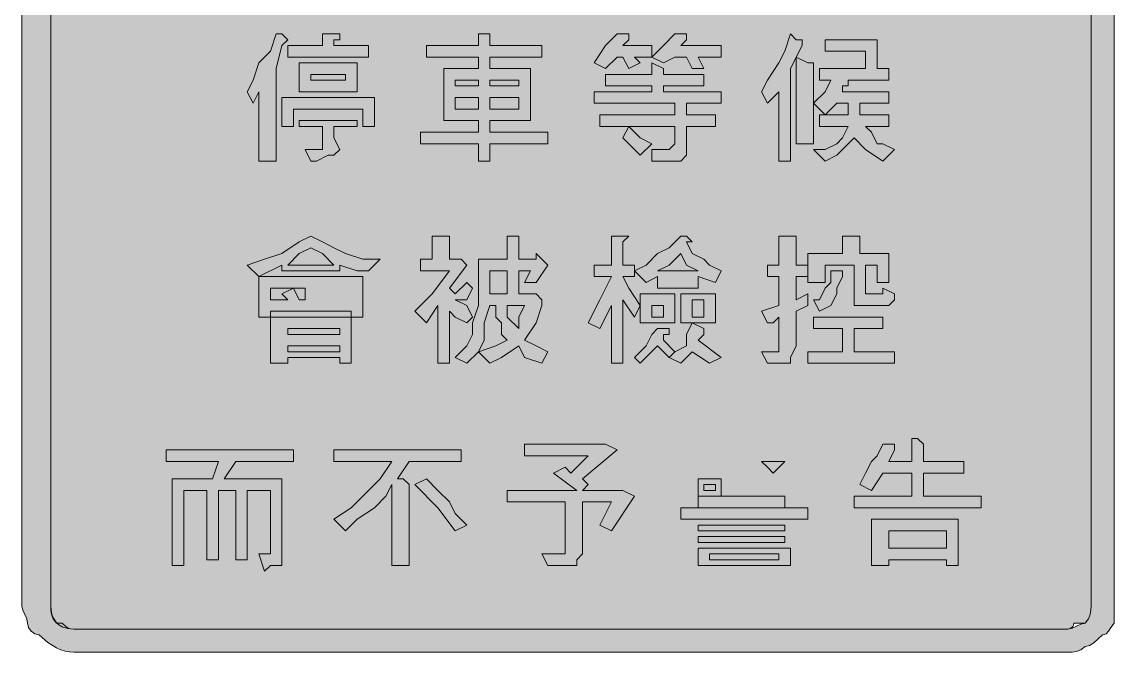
# Model space of a CAD drawing. Header units: metres. Extents: x 169 to 396, y 11 to 263.
# Drawn here: x 168.8 to 395.6, y 10.6 to 141.5 of the extents above; entities that cross this region are included whole.
import ezdxf

# ---------------------------------------------------------------- set-up
doc = ezdxf.new("R2010")
doc.units = ezdxf.units.M
doc.layers.add('FILL_RED_FF0000', color=7, linetype='Continuous', true_color=0xff0000)
doc.layers.add('FILL_WHITE_FFFFFF', color=7, linetype='Continuous', true_color=0xffffff)

msp = doc.modelspace()

# ---------------------------------------------------------------- hatches: boundary and pattern name
at = {"layer": 'FILL_RED_FF0000', "true_color": 0xff0000}
h = msp.add_hatch(color=7, dxfattribs=at)
h.dxf.hatch_style = 1
h.paths.add_polyline_path([(395.55, 16.56), (394.84, 15.68), (394.35, 14.91), (393.86, 14.37), (393.55, 14.21), (393.15, 14.16), (391.35, 12.51), (390.45, 11.97), (389.55, 11.76), (388.65, 11.07), (387.75, 10.71), (386.85, 10.58), (385.95, 10.56), (179.55, 10.56), (178.65, 10.62), (177.75, 10.78), (176.85, 11.07), (175.95, 11.46), (174.15, 12.58), (172.35, 14.16), (171.47, 14.37), (170.7, 14.91), (170.16, 15.68), (169.95, 16.56), (169.76, 17.46), (169.35, 18.36), (168.94, 19.26), (168.75, 20.16), (168.75, 252.96), (168.81, 253.86), (168.98, 254.76), (169.26, 255.66), (169.65, 256.56), (170.78, 258.36), (172.35, 260.16), (174.15, 261.81), (175.05, 262.35), (175.95, 262.56), (179.55, 262.56), (385.95, 262.56), (387.75, 262.52), (389.55, 262.26), (390.45, 261.97), (391.35, 261.55), (392.25, 260.95), (393.15, 260.16), (393.86, 259.26), (394.35, 258.36), (394.84, 257.46), (395.55, 256.56), (395.55, 252.96), (395.55, 20.16), (395.55, 16.56)])
h.paths.add_polyline_path([(174.77, 19.26), (174.9, 18.36), (175.26, 17.46), (175.95, 16.56), (177.15, 16.56), (177.86, 15.87), (178.35, 15.51), (178.84, 15.38), (179.55, 15.36), (385.95, 15.36), (386.85, 15.55), (387.75, 15.96), (388.65, 16.37), (389.55, 16.56), (390.24, 17.46), (390.6, 18.36), (390.73, 19.26), (390.75, 20.16), (390.75, 252.96), (390.73, 253.86), (390.6, 254.76), (390.24, 255.66), (389.55, 256.56), (388.84, 257.25), (388.35, 257.61), (387.86, 257.74), (387.15, 257.76), (385.95, 257.76), (179.55, 257.76), (178.65, 257.74), (177.75, 257.61), (176.85, 257.25), (175.95, 256.56), (175.26, 255.66), (174.9, 254.76), (174.77, 253.86), (174.75, 252.96), (174.75, 20.16), (174.77, 19.26)], flags=16)
h = msp.add_hatch(color=7, dxfattribs=at)
h.dxf.hatch_style = 1
h.paths.add_polyline_path([(223.95, 137.76), (222.75, 136.56), (221.55, 131.76), (221.55, 112.56), (217.95, 112.56), (217.95, 126.96), (216.75, 124.56), (215.55, 126.96), (216.75, 129.36), (217.95, 132.96), (220.35, 135.36), (221.55, 138.96), (222.75, 138.96), (223.95, 137.76)])
h = msp.add_hatch(color=7, dxfattribs=at)
h.dxf.hatch_style = 1
h.paths.add_polyline_path([(233.55, 138.96), (234.75, 138.96), (234.75, 137.76), (233.55, 137.76), (233.55, 136.56), (240.75, 136.56), (240.75, 134.16), (223.95, 134.16), (223.95, 136.56), (231.15, 136.56), (231.15, 138.96), (233.55, 138.96)])
h = msp.add_hatch(color=7, dxfattribs=at)
h.dxf.hatch_style = 1
h.paths.add_polyline_path([(265.95, 136.56), (276.75, 136.56), (276.75, 134.16), (265.95, 134.16), (265.95, 131.76), (274.35, 131.76), (274.35, 120.96), (265.95, 120.96), (265.95, 118.56), (277.95, 118.56), (277.95, 116.16), (265.95, 116.16), (265.95, 112.56), (263.55, 112.56), (263.55, 116.16), (251.55, 116.16), (251.55, 118.56), (263.55, 118.56), (263.55, 120.96), (256.35, 120.96), (256.35, 131.76), (263.55, 131.76), (263.55, 134.16), (252.75, 134.16), (252.75, 136.56), (263.55, 136.56), (263.55, 138.96), (265.95, 138.96), (265.95, 137.76), (265.95, 136.56)])
h.paths.add_polyline_path([(263.55, 128.16), (263.55, 129.36), (258.75, 129.36), (258.75, 128.16), (263.55, 128.16)], flags=16)
h.paths.add_polyline_path([(258.75, 123.36), (263.55, 123.36), (263.55, 125.76), (258.75, 125.76), (258.75, 123.36)], flags=16)
h.paths.add_polyline_path([(265.95, 129.36), (265.95, 128.16), (271.95, 128.16), (271.95, 129.36), (265.95, 129.36)], flags=16)
h.paths.add_polyline_path([(271.95, 125.76), (265.95, 125.76), (265.95, 123.36), (271.95, 123.36), (271.95, 125.76)], flags=16)
h = msp.add_hatch(color=7, dxfattribs=at)
h.dxf.hatch_style = 1
h.paths.add_polyline_path([(289.95, 136.56), (292.35, 138.96), (294.75, 138.96), (294.75, 137.76), (293.55, 136.56), (299.55, 136.56), (299.55, 134.16), (295.95, 134.16), (297.15, 132.96), (294.75, 131.76), (293.55, 134.16), (292.35, 134.16), (289.95, 131.76), (287.55, 132.96), (289.95, 136.56)])
h = msp.add_hatch(color=7, dxfattribs=at)
h.dxf.hatch_style = 1
h.paths.add_polyline_path([(301.95, 136.56), (304.35, 138.96), (306.75, 138.96), (306.75, 137.76), (305.55, 136.56), (313.95, 136.56), (313.95, 134.16), (309.15, 134.16), (310.35, 131.76), (307.95, 131.76), (306.75, 134.16), (304.35, 134.16), (301.95, 132.96), (299.55, 134.16), (301.95, 136.56)])
h = msp.add_hatch(color=7, dxfattribs=at)
h.dxf.hatch_style = 1
h.paths.add_polyline_path([(323.55, 129.36), (325.95, 132.96), (327.15, 135.36), (328.35, 138.96), (329.55, 137.76), (330.75, 137.76), (330.75, 136.56), (328.35, 131.76), (328.35, 112.56), (325.95, 112.56), (325.95, 126.96), (323.55, 124.56), (322.35, 126.96), (323.55, 129.36)])
h = msp.add_hatch(color=7, dxfattribs=at)
h.dxf.hatch_style = 1
h.paths.add_polyline_path([(335.55, 126.96), (336.75, 129.36), (334.35, 129.36), (334.35, 131.76), (343.95, 131.76), (343.95, 135.36), (335.55, 135.36), (335.55, 137.76), (346.35, 137.76), (346.35, 131.76), (348.75, 131.76), (348.75, 129.36), (340.35, 129.36), (340.35, 128.16), (339.15, 128.16), (339.15, 126.96), (348.75, 126.96), (348.75, 124.56), (342.75, 124.56), (342.75, 122.16), (348.75, 122.16), (348.75, 119.76), (343.95, 119.76), (345.15, 118.56), (346.35, 116.16), (347.55, 116.16), (349.95, 114.96), (347.55, 112.56), (343.95, 114.96), (341.55, 117.36), (340.35, 116.16), (339.15, 114.96), (337.95, 113.76), (335.55, 112.56), (333.15, 114.96), (335.55, 114.96), (337.95, 116.16), (339.15, 117.36), (340.35, 119.76), (334.35, 119.76), (334.35, 122.16), (335.55, 122.16), (333.15, 124.56), (335.55, 126.96)])
h.paths.add_polyline_path([(340.35, 122.16), (340.35, 124.56), (337.95, 124.56), (335.55, 122.16), (340.35, 122.16)], flags=16)
h = msp.add_hatch(color=7, dxfattribs=at)
h.dxf.hatch_style = 1
h.paths.add_polyline_path([(333.15, 132.96), (333.15, 116.16), (329.55, 116.16), (329.55, 134.16), (331.95, 132.96), (333.15, 132.96)])
h = msp.add_hatch(color=7, dxfattribs=at)
h.dxf.hatch_style = 1
h.paths.add_polyline_path([(238.35, 126.96), (226.35, 126.96), (226.35, 132.96), (238.35, 132.96), (238.35, 126.96)])
h.paths.add_polyline_path([(235.95, 130.56), (228.75, 130.56), (228.75, 129.36), (235.95, 129.36), (235.95, 130.56)], flags=16)
h = msp.add_hatch(color=7, dxfattribs=at)
h.dxf.hatch_style = 1
h.paths.add_polyline_path([(299.55, 130.56), (299.55, 132.96), (301.95, 131.76), (301.95, 130.56), (310.35, 130.56), (310.35, 128.16), (301.95, 128.16), (301.95, 126.96), (313.95, 126.96), (313.95, 124.56), (306.75, 124.56), (306.75, 122.16), (312.75, 122.16), (312.75, 119.76), (306.75, 119.76), (306.75, 116.16), (306.75, 114.96), (306.75, 113.76), (305.55, 112.56), (304.35, 112.56), (299.55, 112.56), (299.55, 114.96), (301.95, 114.96), (303.15, 114.96), (304.35, 116.16), (304.35, 117.36), (304.35, 119.76), (288.75, 119.76), (288.75, 122.16), (304.35, 122.16), (304.35, 124.56), (287.55, 124.56), (287.55, 126.96), (299.55, 126.96), (299.55, 128.16), (289.95, 128.16), (289.95, 130.56), (299.55, 130.56)])
h = msp.add_hatch(color=7, dxfattribs=at)
h.dxf.hatch_style = 1
h.paths.add_polyline_path([(241.95, 125.76), (241.95, 119.76), (239.55, 119.76), (239.55, 123.36), (225.15, 123.36), (225.15, 119.76), (222.75, 119.76), (222.75, 125.76), (241.95, 125.76)])
h = msp.add_hatch(color=7, dxfattribs=at)
h.dxf.hatch_style = 1
h.paths.add_polyline_path([(238.35, 120.96), (238.35, 119.76), (233.55, 119.76), (233.55, 117.36), (234.75, 114.96), (233.55, 113.76), (232.35, 113.76), (229.95, 112.56), (228.75, 112.56), (227.55, 114.96), (229.95, 114.96), (231.15, 114.96), (231.15, 116.16), (231.15, 117.36), (231.15, 119.76), (226.35, 119.76), (226.35, 120.96), (238.35, 120.96)])
h = msp.add_hatch(color=7, dxfattribs=at)
h.dxf.hatch_style = 1
h.paths.add_polyline_path([(297.15, 117.36), (299.55, 116.16), (297.15, 113.76), (294.75, 116.16), (293.55, 117.36), (294.75, 119.76), (297.15, 117.36)])
h = msp.add_hatch(color=7, dxfattribs=at)
h.dxf.hatch_style = 1
h.paths.add_polyline_path([(239.55, 92.16), (243.15, 92.16), (240.75, 89.76), (238.35, 89.76), (234.75, 90.96), (234.75, 89.76), (222.75, 89.76), (222.75, 90.96), (217.95, 88.56), (215.55, 90.96), (219.15, 92.16), (222.75, 93.36), (226.35, 95.76), (228.75, 96.96), (231.15, 95.76), (233.55, 94.56), (235.95, 93.36), (239.55, 92.16)])
h.paths.add_polyline_path([(223.95, 90.96), (233.55, 90.96), (231.15, 93.36), (228.75, 94.56), (226.35, 93.36), (223.95, 90.96)], flags=16)
h = msp.add_hatch(color=7, dxfattribs=at)
h.dxf.hatch_style = 1
h.paths.add_polyline_path([(253.95, 96.96), (256.35, 96.96), (257.55, 96.96), (257.55, 95.76), (257.55, 92.16), (258.75, 92.16), (259.95, 92.16), (261.15, 90.96), (257.55, 86.16), (258.75, 84.96), (261.15, 87.36), (262.35, 86.16), (261.15, 83.76), (258.75, 83.76), (261.15, 82.56), (262.35, 80.16), (261.15, 78.96), (258.75, 80.16), (257.55, 81.36), (257.55, 70.56), (255.15, 70.56), (255.15, 82.56), (252.75, 78.96), (250.35, 81.36), (253.95, 84.96), (257.55, 89.76), (251.55, 89.76), (251.55, 92.16), (253.95, 92.16), (253.95, 96.96)])
h = msp.add_hatch(color=7, dxfattribs=at)
h.dxf.hatch_style = 1
h.paths.add_polyline_path([(262.35, 76.56), (262.35, 78.96), (263.55, 82.56), (263.55, 92.16), (269.55, 92.16), (269.55, 96.96), (271.95, 96.96), (271.95, 95.76), (271.95, 92.16), (275.55, 92.16), (275.55, 93.36), (277.95, 90.96), (275.55, 87.36), (273.15, 87.36), (274.35, 89.76), (271.95, 89.76), (271.95, 84.96), (274.35, 84.96), (275.55, 84.96), (276.75, 83.76), (276.75, 82.56), (275.55, 78.96), (273.15, 75.36), (275.55, 74.16), (277.95, 72.96), (276.75, 70.56), (273.15, 71.76), (271.95, 74.16), (268.35, 71.76), (265.95, 70.56), (263.55, 72.96), (261.15, 70.56), (258.75, 71.76), (261.15, 74.16), (262.35, 76.56)])
h.paths.add_polyline_path([(267.15, 74.16), (269.55, 75.36), (268.35, 76.56), (268.35, 78.96), (267.15, 80.16), (267.15, 82.56), (265.95, 82.56), (264.75, 78.96), (264.75, 75.36), (263.55, 72.96), (267.15, 74.16)], flags=16)
h.paths.add_polyline_path([(271.95, 80.16), (273.15, 82.56), (269.55, 82.56), (269.55, 80.16), (271.95, 77.76), (271.95, 80.16)], flags=16)
h.paths.add_polyline_path([(269.55, 89.76), (265.95, 89.76), (265.95, 84.96), (269.55, 84.96), (269.55, 89.76)], flags=16)
h = msp.add_hatch(color=7, dxfattribs=at)
h.dxf.hatch_style = 1
h.paths.add_polyline_path([(291.15, 90.96), (291.15, 96.96), (293.55, 96.96), (294.75, 96.96), (293.55, 95.76), (293.55, 90.96), (295.95, 90.96), (295.95, 88.56), (293.55, 88.56), (294.75, 86.16), (297.15, 82.56), (295.95, 80.16), (293.55, 83.76), (293.55, 70.56), (291.15, 70.56), (291.15, 82.56), (288.75, 77.76), (286.35, 78.96), (288.75, 83.76), (291.15, 88.56), (287.55, 88.56), (287.55, 90.96), (291.15, 90.96)])
h = msp.add_hatch(color=7, dxfattribs=at)
h.dxf.hatch_style = 1
h.paths.add_polyline_path([(300.75, 93.36), (303.15, 94.56), (305.55, 96.96), (306.75, 96.96), (307.95, 95.76), (306.75, 95.76), (307.95, 93.36), (310.35, 92.16), (311.55, 90.96), (313.95, 89.76), (312.75, 87.36), (309.15, 88.56), (309.15, 86.16), (300.75, 86.16), (300.75, 88.56), (298.35, 87.36), (295.95, 89.76), (298.35, 90.96), (300.75, 93.36)])
h.paths.add_polyline_path([(305.55, 93.36), (303.15, 90.96), (300.75, 89.76), (309.15, 89.76), (306.75, 90.96), (305.55, 93.36)], flags=16)
h = msp.add_hatch(color=7, dxfattribs=at)
h.dxf.hatch_style = 1
h.paths.add_polyline_path([(325.95, 82.56), (325.95, 88.56), (323.55, 88.56), (323.55, 90.96), (325.95, 90.96), (325.95, 96.96), (328.35, 96.96), (329.55, 96.96), (329.55, 95.76), (329.55, 90.96), (331.95, 90.96), (331.95, 88.56), (329.55, 88.56), (329.55, 83.76), (331.95, 84.96), (331.95, 82.56), (329.55, 81.36), (329.55, 74.16), (328.35, 71.76), (328.35, 70.56), (327.15, 70.56), (324.75, 70.56), (323.55, 70.56), (322.35, 72.96), (324.75, 72.96), (325.95, 72.96), (325.95, 74.16), (325.95, 80.16), (324.75, 78.96), (323.55, 78.96), (322.35, 81.36), (325.95, 82.56)])
h = msp.add_hatch(color=7, dxfattribs=at)
h.dxf.hatch_style = 1
h.paths.add_polyline_path([(339.15, 93.36), (339.15, 96.96), (341.55, 96.96), (342.75, 96.96), (342.75, 95.76), (342.75, 93.36), (348.75, 93.36), (348.75, 87.36), (346.35, 87.36), (346.35, 90.96), (343.95, 90.96), (343.95, 84.96), (346.35, 84.96), (347.55, 84.96), (347.55, 86.16), (349.95, 84.96), (349.95, 83.76), (348.75, 82.56), (347.55, 82.56), (343.95, 82.56), (342.75, 82.56), (341.55, 82.56), (341.55, 83.76), (341.55, 90.96), (335.55, 90.96), (335.55, 87.36), (331.95, 87.36), (331.95, 93.36), (339.15, 93.36)])
h = msp.add_hatch(color=7, dxfattribs=at)
h.dxf.hatch_style = 1
h.paths.add_polyline_path([(239.55, 80.16), (237.15, 80.16), (237.15, 81.36), (220.35, 81.36), (220.35, 80.16), (217.95, 80.16), (217.95, 88.56), (239.55, 88.56), (239.55, 80.16)])
h.paths.add_polyline_path([(220.35, 83.76), (223.95, 83.76), (222.75, 84.96), (225.15, 86.16), (220.35, 86.16), (220.35, 83.76)], flags=16)
h.paths.add_polyline_path([(226.35, 83.76), (227.55, 83.76), (227.55, 86.16), (225.15, 86.16), (226.35, 83.76)], flags=16)
h = msp.add_hatch(color=7, dxfattribs=at)
h.dxf.hatch_style = 1
h.paths.add_polyline_path([(337.95, 84.96), (336.75, 82.56), (334.35, 81.36), (333.15, 83.76), (334.35, 83.76), (335.55, 86.16), (336.75, 87.36), (336.75, 89.76), (339.15, 89.76), (339.15, 88.56), (337.95, 86.16), (337.95, 84.96)])
h = msp.add_hatch(color=7, dxfattribs=at)
h.dxf.hatch_style = 1
h.paths.add_polyline_path([(304.35, 78.96), (297.15, 78.96), (297.15, 84.96), (304.35, 84.96), (304.35, 78.96)])
h.paths.add_polyline_path([(301.95, 82.56), (299.55, 82.56), (299.55, 80.16), (301.95, 80.16), (301.95, 82.56)], flags=16)
h = msp.add_hatch(color=7, dxfattribs=at)
h.dxf.hatch_style = 1
h.paths.add_polyline_path([(312.75, 78.96), (305.55, 78.96), (305.55, 84.96), (312.75, 84.96), (312.75, 78.96)])
h.paths.add_polyline_path([(310.35, 83.76), (307.95, 83.76), (307.95, 80.16), (310.35, 80.16), (310.35, 83.76)], flags=16)
h = msp.add_hatch(color=7, dxfattribs=at)
h.dxf.hatch_style = 1
h.paths.add_polyline_path([(234.75, 70.56), (234.75, 71.76), (223.95, 71.76), (223.95, 70.56), (220.35, 70.56), (220.35, 80.16), (237.15, 80.16), (237.15, 70.56), (234.75, 70.56)])
h.paths.add_polyline_path([(223.95, 74.16), (223.95, 72.96), (234.75, 72.96), (234.75, 74.16), (223.95, 74.16)], flags=16)
h.paths.add_polyline_path([(234.75, 77.76), (223.95, 77.76), (223.95, 76.56), (234.75, 76.56), (234.75, 77.76)], flags=16)
h = msp.add_hatch(color=7, dxfattribs=at)
h.dxf.hatch_style = 1
h.paths.add_polyline_path([(333.15, 80.16), (347.55, 80.16), (347.55, 77.76), (341.55, 77.76), (341.55, 72.96), (349.95, 72.96), (349.95, 70.56), (331.95, 70.56), (331.95, 72.96), (339.15, 72.96), (339.15, 77.76), (333.15, 77.76), (333.15, 80.16)])
h = msp.add_hatch(color=7, dxfattribs=at)
h.dxf.hatch_style = 1
h.paths.add_polyline_path([(297.15, 72.96), (298.35, 74.16), (299.55, 76.56), (300.75, 77.76), (301.95, 77.76), (303.15, 77.76), (303.15, 76.56), (301.95, 76.56), (301.95, 75.36), (304.35, 72.96), (303.15, 71.76), (300.75, 74.16), (297.15, 70.56), (295.95, 71.76), (297.15, 72.96)])
h = msp.add_hatch(color=7, dxfattribs=at)
h.dxf.hatch_style = 1
h.paths.add_polyline_path([(304.35, 72.96), (306.75, 74.16), (306.75, 76.56), (307.95, 78.96), (310.35, 77.76), (310.35, 76.56), (309.15, 75.36), (313.95, 71.76), (311.55, 70.56), (307.95, 72.96), (305.55, 70.56), (303.15, 71.76), (304.35, 72.96)])
h = msp.add_hatch(color=7, dxfattribs=at)
h.dxf.hatch_style = 1
h.paths.add_polyline_path([(343.95, 47.76), (345.15, 50.16), (346.35, 51.36), (347.55, 53.76), (349.95, 53.76), (349.95, 52.56), (348.75, 50.16), (353.55, 50.16), (353.55, 54.96), (354.75, 54.96), (355.95, 53.76), (355.95, 52.56), (355.95, 50.16), (364.35, 50.16), (364.35, 47.76), (355.95, 47.76), (355.95, 42.96), (367.95, 42.96), (367.95, 40.56), (341.55, 40.56), (341.55, 42.96), (353.55, 42.96), (353.55, 47.76), (347.55, 47.76), (345.15, 44.16), (342.75, 45.36), (343.95, 47.76)])
h = msp.add_hatch(color=7, dxfattribs=at)
h.dxf.hatch_style = 1
h.paths.add_polyline_path([(198.75, 52.56), (225.15, 52.56), (225.15, 50.16), (213.15, 50.16), (210.75, 46.56), (222.75, 46.56), (222.75, 30.96), (222.75, 29.76), (222.75, 28.56), (221.55, 28.56), (220.35, 28.56), (219.15, 27.36), (217.95, 30.96), (219.15, 30.96), (220.35, 30.96), (220.35, 32.16), (220.35, 44.16), (215.55, 44.16), (215.55, 29.76), (213.15, 29.76), (213.15, 44.16), (209.55, 44.16), (209.55, 29.76), (207.15, 29.76), (207.15, 44.16), (202.35, 44.16), (202.35, 28.56), (199.95, 28.56), (199.95, 46.56), (208.35, 46.56), (209.55, 50.16), (198.75, 50.16), (198.75, 52.56)])
h = msp.add_hatch(color=7, dxfattribs=at)
h.dxf.hatch_style = 1
h.paths.add_polyline_path([(249.15, 28.56), (245.55, 28.56), (245.55, 45.36), (244.35, 42.96), (241.95, 40.56), (238.35, 38.16), (235.95, 35.76), (233.55, 38.16), (237.15, 40.56), (240.75, 44.16), (243.15, 46.56), (245.55, 50.16), (233.55, 50.16), (233.55, 52.56), (259.95, 52.56), (259.95, 50.16), (249.15, 50.16), (246.75, 46.56), (247.95, 46.56), (249.15, 45.36), (249.15, 44.16), (249.15, 28.56)])
h = msp.add_hatch(color=7, dxfattribs=at)
h.dxf.hatch_style = 1
h.paths.add_polyline_path([(289.95, 53.76), (292.35, 52.56), (285.15, 46.56), (286.35, 45.36), (285.15, 44.16), (293.55, 44.16), (295.95, 42.96), (291.15, 35.76), (288.75, 36.96), (291.15, 41.76), (285.15, 41.76), (285.15, 30.96), (283.95, 29.76), (283.95, 28.56), (282.75, 28.56), (281.55, 28.56), (277.95, 28.56), (276.75, 30.96), (280.35, 30.96), (281.55, 30.96), (281.55, 32.16), (281.55, 41.76), (269.55, 41.76), (269.55, 44.16), (283.95, 44.16), (279.15, 47.76), (281.55, 48.96), (282.75, 47.76), (286.35, 51.36), (273.15, 51.36), (273.15, 53.76), (289.95, 53.76)])
h = msp.add_hatch(color=7, dxfattribs=at)
h.dxf.hatch_style = 1
h.paths.add_polyline_path([(327.15, 50.16), (324.75, 47.76), (323.55, 48.96), (322.35, 50.16), (327.15, 50.16)])
h = msp.add_hatch(color=7, dxfattribs=at)
h.dxf.hatch_style = 1
h.paths.add_polyline_path([(255.15, 40.56), (250.35, 45.36), (252.75, 46.56), (255.15, 44.16), (257.55, 41.76), (258.75, 39.36), (261.15, 36.96), (258.75, 35.76), (255.15, 40.56)])
h = msp.add_hatch(color=7, dxfattribs=at)
h.dxf.hatch_style = 1
h.paths.add_polyline_path([(313.95, 42.96), (309.15, 42.96), (309.15, 46.56), (313.95, 46.56), (313.95, 42.96)])
h.paths.add_polyline_path([(312.75, 45.36), (310.35, 45.36), (310.35, 44.16), (312.75, 44.16), (312.75, 45.36)], flags=16)
h = msp.add_hatch(color=7, dxfattribs=at)
h.dxf.hatch_style = 1
h.paths.add_polyline_path([(327.15, 42.96), (327.15, 40.56), (309.15, 40.56), (309.15, 42.96), (327.15, 42.96)])
h = msp.add_hatch(color=7, dxfattribs=at)
h.dxf.hatch_style = 1
h.paths.add_polyline_path([(331.95, 40.56), (331.95, 38.16), (305.55, 38.16), (305.55, 40.56), (331.95, 40.56)])
h = msp.add_hatch(color=7, dxfattribs=at)
h.dxf.hatch_style = 1
h.paths.add_polyline_path([(327.15, 36.96), (327.15, 35.76), (309.15, 35.76), (309.15, 36.96), (327.15, 36.96)])
h = msp.add_hatch(color=7, dxfattribs=at)
h.dxf.hatch_style = 1
h.paths.add_polyline_path([(363.15, 38.16), (363.15, 28.56), (360.75, 28.56), (360.75, 29.76), (348.75, 29.76), (348.75, 28.56), (345.15, 28.56), (345.15, 38.16), (363.15, 38.16)])
h.paths.add_polyline_path([(360.75, 35.76), (348.75, 35.76), (348.75, 32.16), (360.75, 32.16), (360.75, 35.76)], flags=16)
h = msp.add_hatch(color=7, dxfattribs=at)
h.dxf.hatch_style = 1
h.paths.add_polyline_path([(327.15, 34.56), (327.15, 33.36), (309.15, 33.36), (309.15, 34.56), (327.15, 34.56)])
h = msp.add_hatch(color=7, dxfattribs=at)
h.dxf.hatch_style = 1
h.paths.add_polyline_path([(328.35, 28.56), (309.15, 28.56), (309.15, 32.16), (328.35, 32.16), (328.35, 28.56)])
h.paths.add_polyline_path([(325.95, 30.96), (311.55, 30.96), (311.55, 29.76), (325.95, 29.76), (325.95, 30.96)], flags=16)
at = {"layer": 'FILL_WHITE_FFFFFF', "true_color": 0xffffff}
h = msp.add_hatch(color=7, dxfattribs=at)
h.dxf.hatch_style = 1
h.paths.add_polyline_path([(174.75, 252.96), (174.77, 253.86), (174.9, 254.76), (175.26, 255.66), (175.95, 256.56), (176.85, 257.25), (177.75, 257.61), (178.65, 257.74), (179.55, 257.76), (385.95, 257.76), (387.15, 257.76), (387.86, 257.74), (388.35, 257.61), (388.84, 257.25), (389.55, 256.56), (390.75, 255.36), (390.75, 252.96), (390.75, 20.16), (390.73, 19.26), (390.6, 18.36), (390.24, 17.46), (389.55, 16.56), (387.15, 16.56), (387.1, 16.16), (386.96, 15.87), (386.55, 15.51), (385.95, 15.36), (179.55, 15.36), (178.31, 15.47), (177.28, 15.77), (176.45, 16.25), (175.8, 16.86), (175.32, 17.59), (174.99, 18.4), (174.81, 19.26), (174.75, 20.16), (174.75, 252.96)])

# ---------------------------------------------------------------- linework, layer by layer
at = {"layer": 'FILL_RED_FF0000', "lineweight": 0, "true_color": 0xff0000}
for points in [[(395.55, 252.96), (395.55, 20.16), (395.55, 16.56), (394.84, 15.68), (394.35, 14.91), (393.86, 14.37), (393.55, 14.21), (393.15, 14.16), (391.35, 12.51), (390.45, 11.97), (389.55, 11.76), (388.65, 11.07), (387.75, 10.71), (386.85, 10.58), (385.95, 10.56), (179.55, 10.56), (178.65, 10.62), (177.75, 10.78), (176.85, 11.07), (175.95, 11.46), (174.15, 12.58), (172.35, 14.16), (171.47, 14.37), (170.7, 14.91), (170.16, 15.68), (169.95, 16.56), (169.76, 17.46), (169.35, 18.36), (168.94, 19.26), (168.75, 20.16), (168.75, 252.96)], [(174.75, 252.96), (174.75, 20.16), (174.77, 19.26), (174.9, 18.36), (175.26, 17.46), (175.95, 16.56), (177.15, 16.56), (177.86, 15.87), (178.35, 15.51), (178.84, 15.38), (179.55, 15.36), (385.95, 15.36), (386.85, 15.55), (387.75, 15.96), (388.65, 16.37), (389.55, 16.56), (390.24, 17.46), (390.6, 18.36), (390.73, 19.26), (390.75, 20.16), (390.75, 252.96)]]:
    msp.add_lwpolyline(points, dxfattribs=at)
for points in [[(223.95, 137.76), (222.75, 136.56), (221.55, 131.76), (221.55, 112.56), (217.95, 112.56), (217.95, 126.96), (216.75, 124.56), (215.55, 126.96), (216.75, 129.36), (217.95, 132.96), (220.35, 135.36), (221.55, 138.96), (222.75, 138.96)], [(233.55, 138.96), (234.75, 138.96), (234.75, 137.76), (233.55, 137.76), (233.55, 136.56), (240.75, 136.56), (240.75, 134.16), (223.95, 134.16), (223.95, 136.56), (231.15, 136.56), (231.15, 138.96)], [(265.95, 136.56), (276.75, 136.56), (276.75, 134.16), (265.95, 134.16), (265.95, 131.76), (274.35, 131.76), (274.35, 120.96), (265.95, 120.96), (265.95, 118.56), (277.95, 118.56), (277.95, 116.16), (265.95, 116.16), (265.95, 112.56), (263.55, 112.56), (263.55, 116.16), (251.55, 116.16), (251.55, 118.56), (263.55, 118.56), (263.55, 120.96), (256.35, 120.96), (256.35, 131.76), (263.55, 131.76), (263.55, 134.16), (252.75, 134.16), (252.75, 136.56), (263.55, 136.56), (263.55, 138.96), (265.95, 138.96), (265.95, 137.76)], [(289.95, 136.56), (292.35, 138.96), (294.75, 138.96), (294.75, 137.76), (293.55, 136.56), (299.55, 136.56), (299.55, 134.16), (295.95, 134.16), (297.15, 132.96), (294.75, 131.76), (293.55, 134.16), (292.35, 134.16), (289.95, 131.76), (287.55, 132.96)], [(301.95, 136.56), (304.35, 138.96), (306.75, 138.96), (306.75, 137.76), (305.55, 136.56), (313.95, 136.56), (313.95, 134.16), (309.15, 134.16), (310.35, 131.76), (307.95, 131.76), (306.75, 134.16), (304.35, 134.16), (301.95, 132.96), (299.55, 134.16)], [(323.55, 129.36), (325.95, 132.96), (327.15, 135.36), (328.35, 138.96), (329.55, 137.76), (330.75, 137.76), (330.75, 136.56), (328.35, 131.76), (328.35, 112.56), (325.95, 112.56), (325.95, 126.96), (323.55, 124.56), (322.35, 126.96)], [(335.55, 126.96), (336.75, 129.36), (334.35, 129.36), (334.35, 131.76), (343.95, 131.76), (343.95, 135.36), (335.55, 135.36), (335.55, 137.76), (346.35, 137.76), (346.35, 131.76), (348.75, 131.76), (348.75, 129.36), (340.35, 129.36), (340.35, 128.16), (339.15, 128.16), (339.15, 126.96), (348.75, 126.96), (348.75, 124.56), (342.75, 124.56), (342.75, 122.16), (348.75, 122.16), (348.75, 119.76), (343.95, 119.76), (345.15, 118.56), (346.35, 116.16), (347.55, 116.16), (349.95, 114.96), (347.55, 112.56), (343.95, 114.96), (341.55, 117.36), (340.35, 116.16), (339.15, 114.96), (337.95, 113.76), (335.55, 112.56), (333.15, 114.96), (335.55, 114.96), (337.95, 116.16), (339.15, 117.36), (340.35, 119.76), (334.35, 119.76), (334.35, 122.16), (335.55, 122.16), (333.15, 124.56)], [(333.15, 132.96), (333.15, 116.16), (329.55, 116.16), (329.55, 134.16), (331.95, 132.96)], [(238.35, 126.96), (226.35, 126.96), (226.35, 132.96), (238.35, 132.96)], [(299.55, 130.56), (299.55, 132.96), (301.95, 131.76), (301.95, 130.56), (310.35, 130.56), (310.35, 128.16), (301.95, 128.16), (301.95, 126.96), (313.95, 126.96), (313.95, 124.56), (306.75, 124.56), (306.75, 122.16), (312.75, 122.16), (312.75, 119.76), (306.75, 119.76), (306.75, 116.16), (306.75, 114.96), (306.75, 113.76), (305.55, 112.56), (304.35, 112.56), (299.55, 112.56), (299.55, 114.96), (301.95, 114.96), (303.15, 114.96), (304.35, 116.16), (304.35, 117.36), (304.35, 119.76), (288.75, 119.76), (288.75, 122.16), (304.35, 122.16), (304.35, 124.56), (287.55, 124.56), (287.55, 126.96), (299.55, 126.96), (299.55, 128.16), (289.95, 128.16), (289.95, 130.56)], [(235.95, 130.56), (228.75, 130.56), (228.75, 129.36), (235.95, 129.36)], [(263.55, 128.16), (263.55, 129.36), (258.75, 129.36), (258.75, 128.16)], [(265.95, 129.36), (265.95, 128.16), (271.95, 128.16), (271.95, 129.36)], [(241.95, 125.76), (241.95, 119.76), (239.55, 119.76), (239.55, 123.36), (225.15, 123.36), (225.15, 119.76), (222.75, 119.76), (222.75, 125.76)], [(258.75, 123.36), (263.55, 123.36), (263.55, 125.76), (258.75, 125.76)], [(271.95, 125.76), (265.95, 125.76), (265.95, 123.36), (271.95, 123.36)], [(340.35, 122.16), (340.35, 124.56), (337.95, 124.56), (335.55, 122.16)], [(238.35, 120.96), (238.35, 119.76), (233.55, 119.76), (233.55, 117.36), (234.75, 114.96), (233.55, 113.76), (232.35, 113.76), (229.95, 112.56), (228.75, 112.56), (227.55, 114.96), (229.95, 114.96), (231.15, 114.96), (231.15, 116.16), (231.15, 117.36), (231.15, 119.76), (226.35, 119.76), (226.35, 120.96)], [(297.15, 117.36), (299.55, 116.16), (297.15, 113.76), (294.75, 116.16), (293.55, 117.36), (294.75, 119.76)], [(239.55, 92.16), (243.15, 92.16), (240.75, 89.76), (238.35, 89.76), (234.75, 90.96), (234.75, 89.76), (222.75, 89.76), (222.75, 90.96), (217.95, 88.56), (215.55, 90.96), (219.15, 92.16), (222.75, 93.36), (226.35, 95.76), (228.75, 96.96), (231.15, 95.76), (233.55, 94.56), (235.95, 93.36)], [(253.95, 96.96), (256.35, 96.96), (257.55, 96.96), (257.55, 95.76), (257.55, 92.16), (258.75, 92.16), (259.95, 92.16), (261.15, 90.96), (257.55, 86.16), (258.75, 84.96), (261.15, 87.36), (262.35, 86.16), (261.15, 83.76), (258.75, 83.76), (261.15, 82.56), (262.35, 80.16), (261.15, 78.96), (258.75, 80.16), (257.55, 81.36), (257.55, 70.56), (255.15, 70.56), (255.15, 82.56), (252.75, 78.96), (250.35, 81.36), (253.95, 84.96), (257.55, 89.76), (251.55, 89.76), (251.55, 92.16), (253.95, 92.16)], [(262.35, 76.56), (262.35, 78.96), (263.55, 82.56), (263.55, 92.16), (269.55, 92.16), (269.55, 96.96), (271.95, 96.96), (271.95, 95.76), (271.95, 92.16), (275.55, 92.16), (275.55, 93.36), (277.95, 90.96), (275.55, 87.36), (273.15, 87.36), (274.35, 89.76), (271.95, 89.76), (271.95, 84.96), (274.35, 84.96), (275.55, 84.96), (276.75, 83.76), (276.75, 82.56), (275.55, 78.96), (273.15, 75.36), (275.55, 74.16), (277.95, 72.96), (276.75, 70.56), (273.15, 71.76), (271.95, 74.16), (268.35, 71.76), (265.95, 70.56), (263.55, 72.96), (261.15, 70.56), (258.75, 71.76), (261.15, 74.16)], [(291.15, 90.96), (291.15, 96.96), (293.55, 96.96), (294.75, 96.96), (293.55, 95.76), (293.55, 90.96), (295.95, 90.96), (295.95, 88.56), (293.55, 88.56), (294.75, 86.16), (297.15, 82.56), (295.95, 80.16), (293.55, 83.76), (293.55, 70.56), (291.15, 70.56), (291.15, 82.56), (288.75, 77.76), (286.35, 78.96), (288.75, 83.76), (291.15, 88.56), (287.55, 88.56), (287.55, 90.96)], [(300.75, 93.36), (303.15, 94.56), (305.55, 96.96), (306.75, 96.96), (307.95, 95.76), (306.75, 95.76), (307.95, 93.36), (310.35, 92.16), (311.55, 90.96), (313.95, 89.76), (312.75, 87.36), (309.15, 88.56), (309.15, 86.16), (300.75, 86.16), (300.75, 88.56), (298.35, 87.36), (295.95, 89.76), (298.35, 90.96)], [(325.95, 82.56), (325.95, 88.56), (323.55, 88.56), (323.55, 90.96), (325.95, 90.96), (325.95, 96.96), (328.35, 96.96), (329.55, 96.96), (329.55, 95.76), (329.55, 90.96), (331.95, 90.96), (331.95, 88.56), (329.55, 88.56), (329.55, 83.76), (331.95, 84.96), (331.95, 82.56), (329.55, 81.36), (329.55, 74.16), (328.35, 71.76), (328.35, 70.56), (327.15, 70.56), (324.75, 70.56), (323.55, 70.56), (322.35, 72.96), (324.75, 72.96), (325.95, 72.96), (325.95, 74.16), (325.95, 80.16), (324.75, 78.96), (323.55, 78.96), (322.35, 81.36)], [(339.15, 93.36), (339.15, 96.96), (341.55, 96.96), (342.75, 96.96), (342.75, 95.76), (342.75, 93.36), (348.75, 93.36), (348.75, 87.36), (346.35, 87.36), (346.35, 90.96), (343.95, 90.96), (343.95, 84.96), (346.35, 84.96), (347.55, 84.96), (347.55, 86.16), (349.95, 84.96), (349.95, 83.76), (348.75, 82.56), (347.55, 82.56), (343.95, 82.56), (342.75, 82.56), (341.55, 82.56), (341.55, 83.76), (341.55, 90.96), (335.55, 90.96), (335.55, 87.36), (331.95, 87.36), (331.95, 93.36)], [(223.95, 90.96), (233.55, 90.96), (231.15, 93.36), (228.75, 94.56), (226.35, 93.36)], [(305.55, 93.36), (303.15, 90.96), (300.75, 89.76), (309.15, 89.76), (306.75, 90.96)], [(239.55, 80.16), (237.15, 80.16), (237.15, 81.36), (220.35, 81.36), (220.35, 80.16), (217.95, 80.16), (217.95, 88.56), (239.55, 88.56)], [(269.55, 89.76), (265.95, 89.76), (265.95, 84.96), (269.55, 84.96)], [(337.95, 84.96), (336.75, 82.56), (334.35, 81.36), (333.15, 83.76), (334.35, 83.76), (335.55, 86.16), (336.75, 87.36), (336.75, 89.76), (339.15, 89.76), (339.15, 88.56), (337.95, 86.16)], [(220.35, 83.76), (223.95, 83.76), (222.75, 84.96), (225.15, 86.16), (220.35, 86.16)], [(226.35, 83.76), (227.55, 83.76), (227.55, 86.16), (225.15, 86.16)], [(304.35, 78.96), (297.15, 78.96), (297.15, 84.96), (304.35, 84.96)], [(312.75, 78.96), (305.55, 78.96), (305.55, 84.96), (312.75, 84.96)], [(267.15, 74.16), (269.55, 75.36), (268.35, 76.56), (268.35, 78.96), (267.15, 80.16), (267.15, 82.56), (265.95, 82.56), (264.75, 78.96), (264.75, 75.36), (263.55, 72.96)], [(271.95, 80.16), (273.15, 82.56), (269.55, 82.56), (269.55, 80.16), (271.95, 77.76)], [(301.95, 82.56), (299.55, 82.56), (299.55, 80.16), (301.95, 80.16)], [(310.35, 83.76), (307.95, 83.76), (307.95, 80.16), (310.35, 80.16)], [(234.75, 70.56), (234.75, 71.76), (223.95, 71.76), (223.95, 70.56), (220.35, 70.56), (220.35, 80.16), (237.15, 80.16), (237.15, 70.56)], [(333.15, 80.16), (347.55, 80.16), (347.55, 77.76), (341.55, 77.76), (341.55, 72.96), (349.95, 72.96), (349.95, 70.56), (331.95, 70.56), (331.95, 72.96), (339.15, 72.96), (339.15, 77.76), (333.15, 77.76)], [(234.75, 77.76), (223.95, 77.76), (223.95, 76.56), (234.75, 76.56)], [(297.15, 72.96), (298.35, 74.16), (299.55, 76.56), (300.75, 77.76), (301.95, 77.76), (303.15, 77.76), (303.15, 76.56), (301.95, 76.56), (301.95, 75.36), (304.35, 72.96), (303.15, 71.76), (300.75, 74.16), (297.15, 70.56), (295.95, 71.76)], [(304.35, 72.96), (306.75, 74.16), (306.75, 76.56), (307.95, 78.96), (310.35, 77.76), (310.35, 76.56), (309.15, 75.36), (313.95, 71.76), (311.55, 70.56), (307.95, 72.96), (305.55, 70.56), (303.15, 71.76)], [(223.95, 74.16), (223.95, 72.96), (234.75, 72.96), (234.75, 74.16)], [(343.95, 47.76), (345.15, 50.16), (346.35, 51.36), (347.55, 53.76), (349.95, 53.76), (349.95, 52.56), (348.75, 50.16), (353.55, 50.16), (353.55, 54.96), (354.75, 54.96), (355.95, 53.76), (355.95, 52.56), (355.95, 50.16), (364.35, 50.16), (364.35, 47.76), (355.95, 47.76), (355.95, 42.96), (367.95, 42.96), (367.95, 40.56), (341.55, 40.56), (341.55, 42.96), (353.55, 42.96), (353.55, 47.76), (347.55, 47.76), (345.15, 44.16), (342.75, 45.36)], [(198.75, 52.56), (225.15, 52.56), (225.15, 50.16), (213.15, 50.16), (210.75, 46.56), (222.75, 46.56), (222.75, 30.96), (222.75, 29.76), (222.75, 28.56), (221.55, 28.56), (220.35, 28.56), (219.15, 27.36), (217.95, 30.96), (219.15, 30.96), (220.35, 30.96), (220.35, 32.16), (220.35, 44.16), (215.55, 44.16), (215.55, 29.76), (213.15, 29.76), (213.15, 44.16), (209.55, 44.16), (209.55, 29.76), (207.15, 29.76), (207.15, 44.16), (202.35, 44.16), (202.35, 28.56), (199.95, 28.56), (199.95, 46.56), (208.35, 46.56), (209.55, 50.16), (198.75, 50.16)], [(249.15, 28.56), (245.55, 28.56), (245.55, 45.36), (244.35, 42.96), (241.95, 40.56), (238.35, 38.16), (235.95, 35.76), (233.55, 38.16), (237.15, 40.56), (240.75, 44.16), (243.15, 46.56), (245.55, 50.16), (233.55, 50.16), (233.55, 52.56), (259.95, 52.56), (259.95, 50.16), (249.15, 50.16), (246.75, 46.56), (247.95, 46.56), (249.15, 45.36), (249.15, 44.16)], [(289.95, 53.76), (292.35, 52.56), (285.15, 46.56), (286.35, 45.36), (285.15, 44.16), (293.55, 44.16), (295.95, 42.96), (291.15, 35.76), (288.75, 36.96), (291.15, 41.76), (285.15, 41.76), (285.15, 30.96), (283.95, 29.76), (283.95, 28.56), (282.75, 28.56), (281.55, 28.56), (277.95, 28.56), (276.75, 30.96), (280.35, 30.96), (281.55, 30.96), (281.55, 32.16), (281.55, 41.76), (269.55, 41.76), (269.55, 44.16), (283.95, 44.16), (279.15, 47.76), (281.55, 48.96), (282.75, 47.76), (286.35, 51.36), (273.15, 51.36), (273.15, 53.76)], [(327.15, 50.16), (324.75, 47.76), (323.55, 48.96), (322.35, 50.16)], [(255.15, 40.56), (250.35, 45.36), (252.75, 46.56), (255.15, 44.16), (257.55, 41.76), (258.75, 39.36), (261.15, 36.96), (258.75, 35.76)], [(313.95, 42.96), (309.15, 42.96), (309.15, 46.56), (313.95, 46.56)], [(312.75, 45.36), (310.35, 45.36), (310.35, 44.16), (312.75, 44.16)], [(327.15, 42.96), (327.15, 40.56), (309.15, 40.56), (309.15, 42.96)], [(331.95, 40.56), (331.95, 38.16), (305.55, 38.16), (305.55, 40.56)], [(327.15, 36.96), (327.15, 35.76), (309.15, 35.76), (309.15, 36.96)], [(363.15, 38.16), (363.15, 28.56), (360.75, 28.56), (360.75, 29.76), (348.75, 29.76), (348.75, 28.56), (345.15, 28.56), (345.15, 38.16)], [(327.15, 34.56), (327.15, 33.36), (309.15, 33.36), (309.15, 34.56)], [(360.75, 35.76), (348.75, 35.76), (348.75, 32.16), (360.75, 32.16)], [(328.35, 28.56), (309.15, 28.56), (309.15, 32.16), (328.35, 32.16)], [(325.95, 30.96), (311.55, 30.96), (311.55, 29.76), (325.95, 29.76)]]:
    msp.add_lwpolyline(points, close=True, dxfattribs=at)
at = {"layer": 'FILL_WHITE_FFFFFF', "lineweight": 0, "true_color": 0xffffff}
msp.add_lwpolyline([(390.75, 252.96), (390.75, 20.16), (390.73, 19.26), (390.6, 18.36), (390.24, 17.46), (389.55, 16.56), (387.15, 16.56), (387.1, 16.16), (386.96, 15.87), (386.55, 15.51), (385.95, 15.36), (179.55, 15.36), (178.31, 15.47), (177.28, 15.77), (176.45, 16.25), (175.8, 16.86), (175.32, 17.59), (174.99, 18.4), (174.81, 19.26), (174.75, 20.16), (174.75, 252.96)], dxfattribs=at)

doc.saveas('drawing.dxf')
